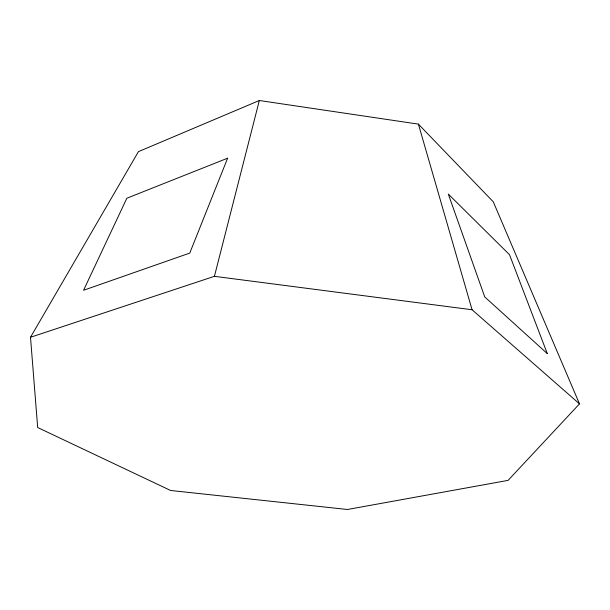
<?xml version="1.0" encoding="UTF-8"?>
<svg xmlns="http://www.w3.org/2000/svg" width="610" height="610" viewBox="0 0 610 610"><rect width="100%" height="100%" fill="white"/><g stroke="black" fill="none" stroke-linecap="round" stroke-linejoin="round"><path stroke-width="0.91" d="M30.5 337.277L214.423 276.322L259.326 100.513L418.399 124.12L493.276 201.819L579.5 403.866L508.084 480.375L347.479 509.487L170.609 490.478L37.683 427.534L30.5 337.277L138.432 151.646L259.326 100.513M214.423 276.322L472.071 309.758L579.5 403.866M418.399 124.12L472.071 309.758M227.621 158.196L189.763 253.089L83.555 290.268L126.85 198.235L227.621 158.196M547.292 353.609L484.744 296.925L448.297 194.056L509.518 254.706L547.292 353.609"/></g></svg>
